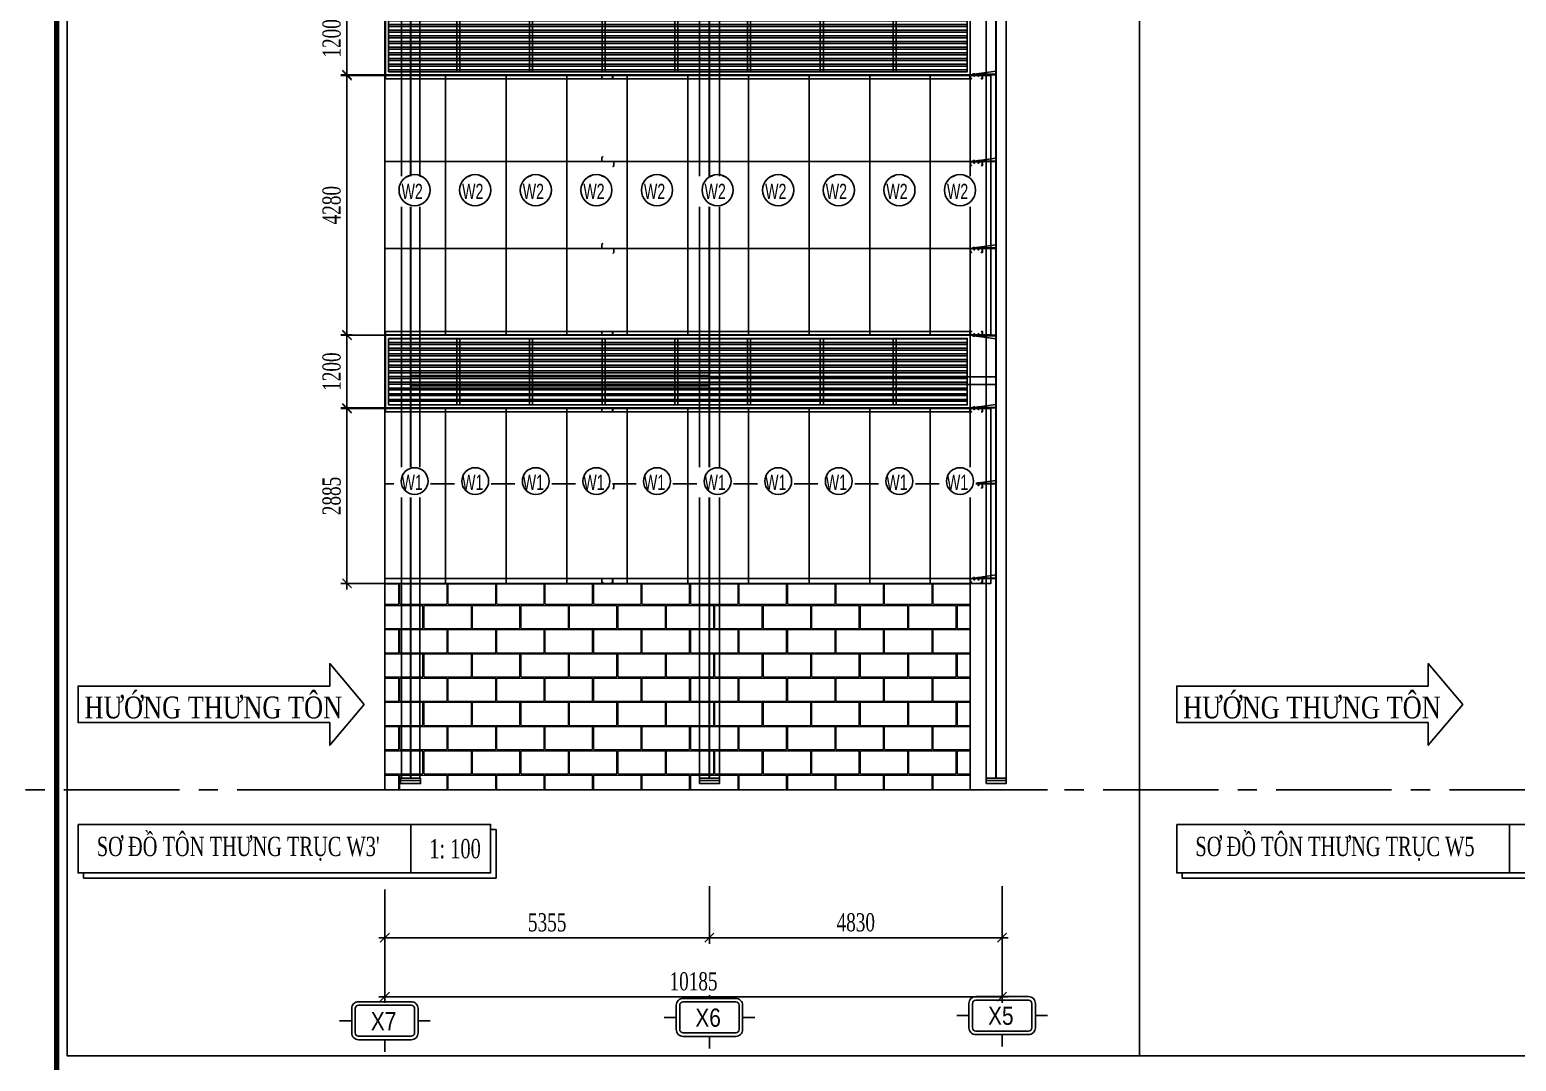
# Model space of a CAD drawing. Header units: inches. Extents: x 315041 to 662841, y -45540 to -35018.
# Drawn here: x 331397.6 to 331642.9, y -38640 to -38469.7 of the extents above; entities that cross this region are included whole.
import ezdxf
from ezdxf.enums import TextEntityAlignment as Align

# ---------------------------------------------------------------- set-up
doc = ezdxf.new("R2010")
doc.units = ezdxf.units.IN
doc.header["$MEASUREMENT"] = 0
doc.linetypes.add('CENTER2', pattern=[28.575, 19.05, -3.175, 3.175, -3.175])
doc.layers.add('0_HATCH', color=252, linetype='Continuous', lineweight=9)
for name, color, linetype in [('2', 2, 'Continuous'), ('251', 251, 'Continuous'), ('3', 3, 'Continuous'), ('4', 4, 'Continuous'), ('5', 5, 'Continuous'), ('7', 7, 'Continuous'), ('8', 8, 'Continuous'), ('BAO KHUNG', 31, 'Continuous'), ('CAUTAO', 7, 'Continuous')]:
    doc.layers.add(name, color=color, linetype=linetype)
doc.styles.add('hx2', font='VHARIALN.TTF')
doc.styles.add('ST1', font='times.ttf', dxfattribs={"width": 0.7})
doc.styles.add('ST1H', font='vnshxh.shx', dxfattribs={"width": 0.7})
doc.styles.add('vntimeh.shx', font='vntimeh.shx', dxfattribs={"width": 0.8, "bigfont": 'bigfont.shx'})
doc.dimstyles.new('100', dxfattribs={"dimtxt": 3, "dimasz": 1.5, "dimexe": 1, "dimexo": 0, "dimgap": 1, "dimtad": 1, "dimdec": 0, "dimlfac": 100, "dimzin": 0, "dimdsep": 46, "dimtxsty": 'ST1', "dimblk": 'OBLIQUE', "dimcen": 1, "dimdle": 1, "dimclrd": 8, "dimclre": 8, "dimclrt": 3, "dimadec": 0, "dimazin": 0, "dimtfac": 1, "dimtdec": 0, "dimtix": 1, "dimtmove": 1, "dimatfit": 3, "dimfxl": 0, "dimtfill": 1, "dimtolj": 1, "dimtzin": 0, "dimlwd": -1, "dimlwe": -1, "dimarcsym": 1})

# ---------------------------------------------------------------- blocks, each defined once
blk = doc.blocks.new('A$C75D82031')
at = {"layer": '7', "color": 147, "linetype": 'Continuous'}
blk.add_lwpolyline([(12.33, 57.61), (581.67, 57.61), (581.67, 409.19), (12.33, 409.19)], close=True, dxfattribs=at)
at = {"layer": 'BAO KHUNG', "color": 167, "linetype": 'Continuous', "const_width": 0.871}
blk.add_lwpolyline([(10.59, 9.07), (583.41, 9.07), (583.41, 410.93), (10.59, 410.93)], close=True, dxfattribs=at)
blk = doc.blocks.new('*U162')
at = {"layer": '251'}
h = blk.add_hatch(color=256, dxfattribs=at)
h.paths.add_polyline_path([(-0.05, -0.04), (-0.05, -0.04, -0.192582), (-0.05, -0.03, -0.192582), (-0.05, -0.01)])
h.paths.add_polyline_path([(-0.05, 0.01, -0.192582), (-0.05, 0.03, -0.192582), (-0.05, 0.04)])
h = blk.add_hatch(color=256, dxfattribs=at)
h.paths.add_polyline_path([(0.07, -0.04), (0.07, -0.04, -0.192582), (0.07, -0.03, -0.192582), (0.07, -0.01)])
h.paths.add_polyline_path([(0.07, 0.01, -0.192582), (0.07, 0.03, -0.192582), (0.07, 0.04)])
at = {"layer": '5', "linetype": 'CENTER2', "ltscale": 0.2}
blk.add_line((-0.08, 0), (0.21, 0), dxfattribs=at)
at = {"layer": '8'}
for p, q in [((-0.05, 0.06), (-0.01, 0.06)), ((-0.05, 0.04), (-0.05, -0.04)), ((-0.05, 0.03), (-0.01, 0.03)), ((0, 0.04), (0, -0.04)), ((0.06, 0.03), (0, 0.03)), ((0.06, -0.07), (0.06, 0.07)), ((0.06, 0.07), (0.07, 0.07)), ((0.07, -0.07), (0.07, 0.07)), ((0.07, 0.06), (0.11, 0.06)), ((0.07, 0.04), (0.07, -0.04)), ((0.07, 0.03), (0.11, 0.03)), ((0.12, 0.04), (0.12, -0.04)), ((0.13, 0.03), (0.12, 0.03)), ((0.13, 0.03), (0.13, 0.03)), ((0.14, 0.03), (0.13, 0.03)), ((0.13, 0.03), (0.13, -0.02)), ((0.13, -0.02), (0.13, 0.03)), ((0.14, 0.03), (0.14, 0.03)), ((0.18, 0.03), (0.17, 0.03)), ((0.18, 0.03), (0.18, -0.03)), ((0.18, 0.03), (0.18, 0.03)), ((0.18, -0.03), (0.18, 0)), ((0.18, 0), (0.18, 0)), ((0.18, 0), (0.18, 0)), ((-0.05, -0.03), (-0.01, -0.03)), ((-0.05, -0.03), (-0.01, -0.03)), ((-0.05, -0.06), (-0.01, -0.06)), ((0.06, -0.03), (0, -0.03)), ((0.06, -0.07), (0.07, -0.07)), ((0.07, -0.03), (0.11, -0.03)), ((0.07, -0.03), (0.11, -0.03)), ((0.07, -0.06), (0.11, -0.06)), ((0.13, -0.03), (0.12, -0.03)), ((0.14, -0.03), (0.13, -0.03)), ((0.17, -0.03), (0.17, -0.03)), ((0.18, -0.03), (0.17, -0.03)), ((0.18, -0.03), (0.18, -0.03))]:
    blk.add_line(p, q, dxfattribs=at)
for points in [[(0.15, -0.03), (0.14, -0.03), (0.14, -0.03), (0.14, 0.03), (0.15, 0.03), (0.15, 0.03)], [(0.16, -0.03), (0.15, -0.03), (0.15, -0.03), (0.15, 0.03), (0.16, 0.03), (0.16, 0.03)], [(0.17, -0.03), (0.16, -0.03), (0.16, -0.03), (0.16, 0.03), (0.17, 0.03), (0.17, 0.03)]]:
    blk.add_lwpolyline(points, close=True, dxfattribs=at)
for centre, start, end in [((-0.03, 0.04), 136.3972, 223.6028), ((-0.03, 0.01), 136.3972, 180), ((-0.02, 0.04), 316.3972, 43.6028), ((-0.02, 0.01), 0, 43.6028), ((0.09, 0.04), 136.3972, 223.6028), ((0.09, 0.01), 136.3972, 180), ((0.1, 0.04), 316.3972, 43.6028), ((0.1, 0.01), 0, 43.6028), ((-0.03, -0.01), 180, 223.6028), ((-0.03, -0.04), 136.3972, 223.6028), ((-0.02, -0.01), 316.3972, 0), ((-0.02, -0.04), 316.3972, 43.6028), ((0.09, -0.01), 180, 223.6028), ((0.09, -0.04), 136.3972, 223.6028), ((0.1, -0.01), 316.3972, 0), ((0.1, -0.04), 316.3972, 43.6028)]:
    blk.add_arc(centre, 0.0209, start, end, dxfattribs=at)
blk = doc.blocks.new('*U163')
at = {"layer": '251'}
h = blk.add_hatch(color=256, dxfattribs=at)
h.paths.add_polyline_path([(-0.05, -0.04), (-0.05, -0.04, -0.192582), (-0.05, -0.03, -0.192582), (-0.05, -0.01)])
h.paths.add_polyline_path([(-0.05, 0.01, -0.192582), (-0.05, 0.03, -0.192582), (-0.05, 0.04)])
h = blk.add_hatch(color=256, dxfattribs=at)
h.paths.add_polyline_path([(0.07, -0.04), (0.07, -0.04, -0.192582), (0.07, -0.03, -0.192582), (0.07, -0.01)])
h.paths.add_polyline_path([(0.07, 0.01, -0.192582), (0.07, 0.03, -0.192582), (0.07, 0.04)])
at = {"layer": '5', "linetype": 'CENTER2', "ltscale": 0.2}
blk.add_line((-0.08, 0), (0.21, 0), dxfattribs=at)
at = {"layer": '8'}
for p, q in [((-0.05, 0.06), (-0.01, 0.06)), ((-0.05, 0.04), (-0.05, -0.04)), ((-0.05, 0.03), (-0.01, 0.03)), ((0, 0.04), (0, -0.04)), ((0.06, 0.03), (0, 0.03)), ((0.06, -0.07), (0.06, 0.07)), ((0.06, 0.07), (0.07, 0.07)), ((0.07, -0.07), (0.07, 0.07)), ((0.07, 0.06), (0.11, 0.06)), ((0.07, 0.04), (0.07, -0.04)), ((0.07, 0.03), (0.11, 0.03)), ((0.12, 0.04), (0.12, -0.04)), ((0.13, 0.03), (0.12, 0.03)), ((0.13, 0.03), (0.13, 0.03)), ((0.14, 0.03), (0.13, 0.03)), ((0.13, 0.03), (0.13, -0.02)), ((0.13, -0.02), (0.13, 0.03)), ((0.14, 0.03), (0.14, 0.03)), ((0.18, 0.03), (0.17, 0.03)), ((0.18, 0.03), (0.18, -0.03)), ((0.18, 0.03), (0.18, 0.03)), ((0.18, -0.03), (0.18, 0)), ((0.18, 0), (0.18, 0)), ((0.18, 0), (0.18, 0)), ((-0.05, -0.03), (-0.01, -0.03)), ((-0.05, -0.03), (-0.01, -0.03)), ((-0.05, -0.06), (-0.01, -0.06)), ((0.06, -0.03), (0, -0.03)), ((0.06, -0.07), (0.07, -0.07)), ((0.07, -0.03), (0.11, -0.03)), ((0.07, -0.03), (0.11, -0.03)), ((0.07, -0.06), (0.11, -0.06)), ((0.13, -0.03), (0.12, -0.03)), ((0.14, -0.03), (0.13, -0.03)), ((0.17, -0.03), (0.17, -0.03)), ((0.18, -0.03), (0.17, -0.03)), ((0.18, -0.03), (0.18, -0.03))]:
    blk.add_line(p, q, dxfattribs=at)
for points in [[(0.15, -0.03), (0.14, -0.03), (0.14, -0.03), (0.14, 0.03), (0.15, 0.03), (0.15, 0.03)], [(0.16, -0.03), (0.15, -0.03), (0.15, -0.03), (0.15, 0.03), (0.16, 0.03), (0.16, 0.03)], [(0.17, -0.03), (0.16, -0.03), (0.16, -0.03), (0.16, 0.03), (0.17, 0.03), (0.17, 0.03)]]:
    blk.add_lwpolyline(points, close=True, dxfattribs=at)
for centre, start, end in [((-0.03, 0.04), 136.3972, 223.6028), ((-0.03, 0.01), 136.3972, 180), ((-0.02, 0.04), 316.3972, 43.6028), ((-0.02, 0.01), 0, 43.6028), ((0.09, 0.04), 136.3972, 223.6028), ((0.09, 0.01), 136.3972, 180), ((0.1, 0.04), 316.3972, 43.6028), ((0.1, 0.01), 0, 43.6028), ((-0.03, -0.01), 180, 223.6028), ((-0.03, -0.04), 136.3972, 223.6028), ((-0.02, -0.01), 316.3972, 0), ((-0.02, -0.04), 316.3972, 43.6028), ((0.09, -0.01), 180, 223.6028), ((0.09, -0.04), 136.3972, 223.6028), ((0.1, -0.01), 316.3972, 0), ((0.1, -0.04), 316.3972, 43.6028)]:
    blk.add_arc(centre, 0.0209, start, end, dxfattribs=at)
blk = doc.blocks.new('A$C32655FBC')
at = {"layer": '2'}
blk.add_lwpolyline([(1.5, 0.02), (1.65, 0.02), (1.65, 0.53), (0.02, 0.53), (0.02, 0.02), (0.17, 0.02), (0.17, 0), (0, 0), (0, 0.54), (1.67, 0.54), (1.67, 0), (1.5, 0), (1.5, 0.02)], dxfattribs=at)
at = {"layer": '5'}
blk.add_lwpolyline([(3.52, 0.54), (3.52, 0.61), (0.29, 0.61), (0.29, 0.54), (3.52, 0.54)], dxfattribs=at)
blk.add_lwpolyline([(3.52, 1.03), (0.54, 0.61), (3.52, 0.61)], close=True, dxfattribs=at)
at = {"layer": '251', "color": 147, "xscale": 1.5, "yscale": 1.5, "zscale": 1.5, "rotation": 270}
for name, p in [('*U163', (0.54, 0.61)), ('*U162', (1.13, 0.61))]:
    blk.add_blockref(name, p, dxfattribs=at)
blk = doc.blocks.new('TENTRUC')
at = {"layer": '7'}
for p, q in [((0, 8.27), (0, 10.26)), ((-7.48, 5.13), (-5.48, 5.13)), ((5.48, 5.13), (7.48, 5.13)), ((0, 0), (0, 2))]:
    blk.add_line(p, q, dxfattribs=at)
blk.add_lwpolyline([(-4.36, 8.27), (4.36, 8.27, -0.414214), (5.48, 7.14), (5.48, 3.12, -0.414214), (4.36, 2), (-4.36, 2, -0.414214), (-5.48, 3.12), (-5.48, 7.14, -0.414214)], format="xyb", close=True, dxfattribs=at)
at = {"layer": '8', "ltscale": 15}
blk.add_lwpolyline([(-4.36, 7.68), (4.36, 7.68, -0.414214), (4.9, 7.14), (4.9, 3.12, -0.414214), (4.36, 2.58), (-4.36, 2.58, -0.414214), (-4.9, 3.12), (-4.9, 7.14, -0.414214)], format="xyb", close=True, dxfattribs=at)
at = {"layer": '3', "style": 'hx2'}
blk.add_attdef('TR', text='', height=2.9, dxfattribs=at).set_placement((-0.16, 3.83), align=Align.CENTER)
blk = doc.blocks.new('_Oblique')
at = {"color": 0, "linetype": 'ByBlock', "lineweight": -2}
blk.add_line((-0.5, -0.5), (0.5, 0.5), dxfattribs=at)
blk = doc.blocks.new('*D968')
at = {"color": 8, "linetype": 'Continuous', "transparency": 16777216}
for p, q in [((331509.76, -38611.09), (331509.76, -38620.61)), ((331456.21, -38611.65), (331456.21, -38620.61)), ((331455.21, -38619.61), (331510.76, -38619.61))]:
    blk.add_line(p, q, dxfattribs=at)
at = {"layer": 'Defpoints', "color": 0, "transparency": 16777216}
for p in [(331509.76, -38611.09), (331456.21, -38611.65), (331509.76, -38619.61)]:
    blk.add_point(p, dxfattribs=at)
at = {"color": 8, "transparency": 16777216, "xscale": 1.5, "yscale": 1.5, "zscale": 1.5, "rotation": 180}
blk.add_blockref('_Oblique', (331456.21, -38619.61), dxfattribs=at)
at = {"color": 8, "transparency": 16777216, "xscale": 1.5, "yscale": 1.5, "zscale": 1.5}
blk.add_blockref('_Oblique', (331509.76, -38619.61), dxfattribs=at)
at = {"color": 3, "transparency": 16777216, "insert": (331482.99, -38617.09), "char_height": 3, "attachment_point": 5, "style": 'ST1', "bg_fill": 3, "box_fill_scale": 1.25, "bg_fill_color": 256, "bg_fill_true_color": 13158600, "bg_fill_transparency": 8433456}
blk.add_mtext('\\A1;5355', dxfattribs=at)
blk = doc.blocks.new('*D969')
at = {"color": 8, "linetype": 'Continuous', "transparency": 16777216}
for p, q in [((331509.76, -38611.09), (331509.76, -38620.61)), ((331558.06, -38611.09), (331558.06, -38620.61)), ((331508.76, -38619.61), (331559.06, -38619.61))]:
    blk.add_line(p, q, dxfattribs=at)
at = {"layer": 'Defpoints', "color": 0, "transparency": 16777216}
for p in [(331509.76, -38611.09), (331558.06, -38611.09), (331558.06, -38619.61)]:
    blk.add_point(p, dxfattribs=at)
at = {"color": 8, "transparency": 16777216, "xscale": 1.5, "yscale": 1.5, "zscale": 1.5, "rotation": 180}
blk.add_blockref('_Oblique', (331509.76, -38619.61), dxfattribs=at)
at = {"color": 8, "transparency": 16777216, "xscale": 1.5, "yscale": 1.5, "zscale": 1.5}
blk.add_blockref('_Oblique', (331558.06, -38619.61), dxfattribs=at)
at = {"color": 3, "transparency": 16777216, "insert": (331533.91, -38617.09), "char_height": 3, "attachment_point": 5, "style": 'ST1', "bg_fill": 3, "box_fill_scale": 1.25, "bg_fill_color": 256, "bg_fill_true_color": 13158600, "bg_fill_transparency": 8433456}
blk.add_mtext('\\A1;4830', dxfattribs=at)
blk = doc.blocks.new('*D970')
at = {"color": 8, "linetype": 'Continuous', "transparency": 16777216}
for p, q in [((331456.21, -38611.65), (331456.21, -38630.36)), ((331558.06, -38611.65), (331558.06, -38630.36)), ((331455.21, -38629.36), (331559.06, -38629.36))]:
    blk.add_line(p, q, dxfattribs=at)
at = {"layer": 'Defpoints', "color": 0, "transparency": 16777216}
for p in [(331456.21, -38611.65), (331558.06, -38611.65), (331558.06, -38629.36)]:
    blk.add_point(p, dxfattribs=at)
at = {"color": 8, "transparency": 16777216, "xscale": 1.5, "yscale": 1.5, "zscale": 1.5, "rotation": 180}
blk.add_blockref('_Oblique', (331456.21, -38629.36), dxfattribs=at)
at = {"color": 8, "transparency": 16777216, "xscale": 1.5, "yscale": 1.5, "zscale": 1.5}
blk.add_blockref('_Oblique', (331558.06, -38629.36), dxfattribs=at)
at = {"color": 3, "transparency": 16777216, "insert": (331507.14, -38626.83), "char_height": 3, "attachment_point": 5, "style": 'ST1', "bg_fill": 3, "box_fill_scale": 1.25, "bg_fill_color": 256, "bg_fill_true_color": 13158600, "bg_fill_transparency": 9388876}
blk.add_mtext('\\A1;10185', dxfattribs=at)
blk = doc.blocks.new('230')
at = {"true_color": 0xc0a22a}
h = blk.add_hatch(dxfattribs=at)
h.set_pattern_fill('ANSI32', color=42, scale=2.5, angle=135, style=0)
h.set_pattern_definition([(180, (6405.2956, -1854.1898), (-2e-16, -0.9375), []), (180, (6404.9831, -1853.8773), (-2e-16, -0.9375), [])])
h.paths.add_polyline_path([(330990.4, -39196.03), (331085.9, -39196.03), (331085.9, -39207.03), (330990.4, -39207.03)])
at = {"color": 42, "true_color": 0xc0a22a}
for points in [[(330989.9, -39195.53), (331086.4, -39195.53), (331086.4, -39207.53), (330989.9, -39207.53)], [(330990.4, -39196.03), (331085.9, -39196.03), (331085.9, -39207.03), (330990.4, -39207.03)], [(331002.15, -39196.03), (331002.15, -39207.03), (331001.65, -39207.03), (331001.65, -39196.03)], [(331014.15, -39196.03), (331014.15, -39207.03), (331013.65, -39207.03), (331013.65, -39196.03)], [(331026.15, -39196.03), (331026.15, -39207.03), (331025.65, -39207.03), (331025.65, -39196.03)], [(331038.15, -39196.03), (331038.15, -39207.03), (331037.65, -39207.03), (331037.65, -39196.03)], [(331050.15, -39196.03), (331050.15, -39207.03), (331049.65, -39207.03), (331049.65, -39196.03)], [(331062.15, -39196.03), (331062.15, -39207.03), (331061.65, -39207.03), (331061.65, -39196.03)], [(331074.15, -39196.03), (331074.15, -39207.03), (331073.65, -39207.03), (331073.65, -39196.03)]]:
    blk.add_lwpolyline(points, close=True, dxfattribs=at)
blk = doc.blocks.new('*D1055')
at = {"color": 8, "linetype": 'Continuous', "transparency": 16777216}
for p, q in [((331456.21, -38520.17), (331448.95, -38520.17)), ((331449.95, -38533.17), (331449.95, -38519.17)), ((331456.21, -38532.17), (331448.95, -38532.17))]:
    blk.add_line(p, q, dxfattribs=at)
at = {"layer": 'Defpoints', "color": 0, "transparency": 16777216}
for p in [(331449.95, -38520.17), (331456.21, -38520.17), (331456.21, -38532.17)]:
    blk.add_point(p, dxfattribs=at)
at = {"color": 8, "transparency": 16777216, "xscale": 1.5, "yscale": 1.5, "zscale": 1.5}
for p, rotation in [((331449.95, -38520.17), 90), ((331449.95, -38532.17), 270)]:
    blk.add_blockref('_Oblique', p, dxfattribs=dict(at, rotation=rotation))
at = {"color": 3, "transparency": 16777216, "insert": (331447.43, -38526.17), "char_height": 3, "attachment_point": 5, "rotation": 90, "style": 'ST1', "bg_fill": 3, "box_fill_scale": 1.25, "bg_fill_color": 256, "bg_fill_true_color": 13158600, "bg_fill_transparency": 0}
blk.add_mtext('\\A1;1200', dxfattribs=at)
blk = doc.blocks.new('*D1056')
at = {"color": 8, "linetype": 'Continuous', "transparency": 16777216}
for p, q in [((331456.21, -38465.17), (331448.95, -38465.17)), ((331449.95, -38478.17), (331449.95, -38464.17)), ((331456.21, -38477.17), (331448.95, -38477.17))]:
    blk.add_line(p, q, dxfattribs=at)
at = {"layer": 'Defpoints', "color": 0, "transparency": 16777216}
for p in [(331449.95, -38465.17), (331456.21, -38465.17), (331456.21, -38477.17)]:
    blk.add_point(p, dxfattribs=at)
at = {"color": 8, "transparency": 16777216, "xscale": 1.5, "yscale": 1.5, "zscale": 1.5}
for p, rotation in [((331449.95, -38465.17), 90), ((331449.95, -38477.17), 270)]:
    blk.add_blockref('_Oblique', p, dxfattribs=dict(at, rotation=rotation))
at = {"color": 3, "transparency": 16777216, "insert": (331447.43, -38471.17), "char_height": 3, "attachment_point": 5, "rotation": 90, "style": 'ST1', "bg_fill": 3, "box_fill_scale": 1.25, "bg_fill_color": 256, "bg_fill_true_color": 13158600, "bg_fill_transparency": 11618980}
blk.add_mtext('\\A1;1200', dxfattribs=at)
blk = doc.blocks.new('*D1059')
at = {"color": 8, "linetype": 'Continuous', "transparency": 16777216}
for p, q in [((331456.21, -38532.27), (331448.95, -38532.27)), ((331449.95, -38562.13), (331449.95, -38531.27)), ((331456.21, -38561.13), (331448.95, -38561.13))]:
    blk.add_line(p, q, dxfattribs=at)
at = {"layer": 'Defpoints', "color": 0, "transparency": 16777216}
for p in [(331449.95, -38532.27), (331456.21, -38532.27), (331456.21, -38561.13)]:
    blk.add_point(p, dxfattribs=at)
at = {"color": 8, "transparency": 16777216, "xscale": 1.5, "yscale": 1.5, "zscale": 1.5}
for p, rotation in [((331449.95, -38532.27), 90), ((331449.95, -38561.13), 270)]:
    blk.add_blockref('_Oblique', p, dxfattribs=dict(at, rotation=rotation))
at = {"color": 6, "transparency": 16777216, "insert": (331447.43, -38546.7), "char_height": 3, "attachment_point": 5, "rotation": 90, "style": 'ST1', "bg_fill": 3, "box_fill_scale": 1.25, "bg_fill_color": 256, "bg_fill_true_color": 13158600, "bg_fill_transparency": 1019152}
blk.add_mtext('\\A1;2885', dxfattribs=at)
blk = doc.blocks.new('*D1060')
at = {"color": 8, "linetype": 'Continuous', "transparency": 16777216}
for p, q in [((331449.95, -38521.1), (331449.95, -38476.3)), ((331456.21, -38477.3), (331448.95, -38477.3)), ((331450.79, -38520.1), (331448.95, -38520.1))]:
    blk.add_line(p, q, dxfattribs=at)
at = {"layer": 'Defpoints', "color": 0, "transparency": 16777216}
for p in [(331449.95, -38477.3), (331456.21, -38477.3), (331450.79, -38520.1)]:
    blk.add_point(p, dxfattribs=at)
at = {"color": 8, "transparency": 16777216, "xscale": 1.5, "yscale": 1.5, "zscale": 1.5}
for p, rotation in [((331449.95, -38477.3), 90), ((331449.95, -38520.1), 270)]:
    blk.add_blockref('_Oblique', p, dxfattribs=dict(at, rotation=rotation))
at = {"color": 4, "transparency": 16777216, "insert": (331447.43, -38498.7), "char_height": 3, "attachment_point": 5, "rotation": 90, "style": 'ST1', "bg_fill": 3, "box_fill_scale": 1.25, "bg_fill_color": 256, "bg_fill_true_color": 13158600, "bg_fill_transparency": 11619496}
blk.add_mtext('\\A1;4280', dxfattribs=at)

msp = doc.modelspace()

# ---------------------------------------------------------------- hatches: boundary and pattern name
at = {"layer": '0_HATCH'}
h = msp.add_hatch(dxfattribs=at)
h.set_pattern_fill('AR-B816C,_O', color=8, scale=0.5)
h.set_pattern_definition([(0, (-41.325, 2107.2364), (4, 4), [7.8125, -0.1875]), (0, (-45.325, 2107.424), (4, 4), [7.8125, -0.1875]), (90, (-41.325, 2107.2364), (-4, 4), [-4.1875, 3.8125]), (90, (-41.5124, 2107.2364), (-4, 4), [-4.1875, 3.8125])])
h.paths.add_polyline_path([(331456.2132, -38561.1758), (331552.8132, -38561.1758), (331552.8132, -38595.1758), (331456.2132, -38595.1758)])
at = {"layer": '2'}
h = msp.add_hatch(dxfattribs=at)
h.set_pattern_fill('ANSI31', color=8, scale=0.15, angle=90, style=0)
h.set_pattern_definition([(135, (327525.378142, -52320.896993), (-0.013258252147, -0.013258252147), [])])
h.paths.add_polyline_path([(331492.0088, -38490.8283), (331492.0088, -38491.5083), (331493.9898, -38491.5083), (331493.9898, -38492.1614), (331493.8539, -38492.2972), (331493.8674, -38492.3107), (331494.0088, -38492.1693), (331494.0088, -38491.4893), (331492.0278, -38491.4893), (331492.0278, -38490.8361), (331492.1636, -38490.7003), (331492.1502, -38490.6868)])
h = msp.add_hatch(dxfattribs=at)
h.set_pattern_fill('ANSI31', color=8, scale=0.15, angle=90, style=0)
h.set_pattern_definition([(135, (327525.378142, -52335.230327), (-0.013258252147, -0.013258252147), [])])
h.paths.add_polyline_path([(331492.0088, -38505.1616), (331492.0088, -38505.8416), (331493.9898, -38505.8416), (331493.9898, -38506.4947), (331493.8539, -38506.6306), (331493.8674, -38506.644), (331494.0088, -38506.5026), (331494.0088, -38505.8226), (331492.0278, -38505.8226), (331492.0278, -38505.1695), (331492.1636, -38505.0336), (331492.1502, -38505.0202)])
h = msp.add_hatch(dxfattribs=at)
h.set_pattern_fill('ANSI31', color=8, scale=0.15, angle=90, style=0)
h.set_pattern_definition([(135, (327525.378142, -52374.09452), (-0.013258252147, -0.013258252147), [])])
h.paths.add_polyline_path([(331492.0088, -38544.0258), (331492.0088, -38544.7058), (331493.9898, -38544.7058), (331493.9898, -38545.3589), (331493.8539, -38545.4948), (331493.8674, -38545.5082), (331494.0088, -38545.3668), (331494.0088, -38544.6868), (331492.0278, -38544.6868), (331492.0278, -38544.0337), (331492.1636, -38543.8978), (331492.1502, -38543.8844)])

# ---------------------------------------------------------------- linework, layer by layer
at = {"color": 8, "linetype": 'CENTER2'}
msp.add_line((335537.1113, -38595.1758), (330315.4765, -38595.1758), dxfattribs=at)
at = {"color": 8}
msp.add_line((331442.5571, -38595.1758), (331565.5212, -38595.1758), dxfattribs=at)
for p, q in [((331460.4934, -38600.9086), (331460.4934, -38608.9275)), ((331641.7741, -38600.9086), (331641.7741, -38608.9275))]:
    msp.add_line(p, q)
msp.add_lwpolyline([(331552.8132, -38561.1758), (331456.2132, -38561.1758), (331456.2132, -38300.1758), (331552.8132, -38300.1758)], close=True, dxfattribs=at)
at = {"color": 4}
for points in [[(331456.2132, -38520.1049), (331466.2132, -38520.1049), (331466.2132, -38477.2749), (331456.2132, -38477.2749)], [(331466.2132, -38520.1049), (331476.2132, -38520.1049), (331476.2132, -38477.2749), (331466.2132, -38477.2749)], [(331476.2132, -38520.1049), (331486.2132, -38520.1049), (331486.2132, -38477.2749), (331476.2132, -38477.2749)], [(331486.2132, -38520.1049), (331496.2132, -38520.1049), (331496.2132, -38477.2749), (331486.2132, -38477.2749)], [(331496.2132, -38520.1049), (331506.2132, -38520.1049), (331506.2132, -38477.2749), (331496.2132, -38477.2749)], [(331506.2132, -38520.1049), (331516.2132, -38520.1049), (331516.2132, -38477.2749), (331506.2132, -38477.2749)], [(331516.2132, -38520.1049), (331526.2132, -38520.1049), (331526.2132, -38477.2749), (331516.2132, -38477.2749)], [(331526.2132, -38520.1049), (331536.2132, -38520.1049), (331536.2132, -38477.2749), (331526.2132, -38477.2749)], [(331536.2132, -38520.1049), (331546.2132, -38520.1049), (331546.2132, -38477.2749), (331536.2132, -38477.2749)], [(331546.2132, -38520.1049), (331556.2132, -38520.1049), (331556.2132, -38477.2749), (331546.2132, -38477.2749)]]:
    msp.add_lwpolyline(points, close=True, dxfattribs=at)
at = {"color": 6}
for points in [[(331456.2132, -38561.1258), (331466.2132, -38561.1258), (331466.2132, -38532.2749), (331456.2132, -38532.2749)], [(331466.2132, -38561.1258), (331476.2132, -38561.1258), (331476.2132, -38532.2749), (331466.2132, -38532.2749)], [(331476.2132, -38561.1258), (331486.2132, -38561.1258), (331486.2132, -38532.2749), (331476.2132, -38532.2749)], [(331486.2132, -38561.1258), (331496.2132, -38561.1258), (331496.2132, -38532.2749), (331486.2132, -38532.2749)], [(331496.2132, -38561.1258), (331506.2132, -38561.1258), (331506.2132, -38532.2749), (331496.2132, -38532.2749)], [(331506.2132, -38561.1258), (331516.2132, -38561.1258), (331516.2132, -38532.2749), (331506.2132, -38532.2749)], [(331516.2132, -38561.1258), (331526.2132, -38561.1258), (331526.2132, -38532.2749), (331516.2132, -38532.2749)], [(331526.2132, -38561.1258), (331536.2132, -38561.1258), (331536.2132, -38532.2749), (331526.2132, -38532.2749)], [(331536.2132, -38561.1258), (331546.2132, -38561.1258), (331546.2132, -38532.2749), (331536.2132, -38532.2749)], [(331546.2132, -38561.1258), (331556.2132, -38561.1258), (331556.2132, -38532.2749), (331546.2132, -38532.2749)]]:
    msp.add_lwpolyline(points, close=True, dxfattribs=at)
for points in [[(331405.5854, -38600.9086), (331473.6623, -38600.9086), (331473.6623, -38608.9275), (331405.5854, -38608.9275)], [(331586.8662, -38600.9086), (331654.9431, -38600.9086), (331654.9431, -38608.9275), (331586.8662, -38608.9275)]]:
    msp.add_lwpolyline(points, close=True)
msp.add_lwpolyline([(331654.9431, -38601.7542), (331655.8412, -38601.7542), (331655.8412, -38609.7731), (331587.7643, -38609.7731), (331587.7643, -38608.9275)])
at = {"layer": '2', "color": 8}
for p, q in [((331456.3132, -38491.5083), (331552.7132, -38491.5083)), ((331456.3132, -38505.8416), (331552.7132, -38505.8416)), ((331456.3132, -38544.7058), (331552.7132, -38544.7058)), ((331456.3132, -38560.3234), (331552.7132, -38560.3234))]:
    msp.add_line(p, q, dxfattribs=at)
at = {"layer": '2', "color": 8, "ltscale": 50}
for points in [[(331493.6088, -38477.8049), (331493.7888, -38477.8049), (331493.7888, -38477.1949), (331492.0288, -38477.1949), (331492.0288, -38477.8049), (331492.2088, -38477.8049), (331492.2088, -38477.8249), (331492.0288, -38477.8249, -0.41421356), (331492.0088, -38477.8049), (331492.0088, -38477.1949, -0.41421356), (331492.0288, -38477.1749), (331493.7888, -38477.1749, -0.41421356), (331493.8088, -38477.1949), (331493.8088, -38477.8049, -0.41421356), (331493.7888, -38477.8249), (331493.6088, -38477.8249), (331493.6088, -38477.8049)], [(331493.6088, -38519.5449), (331493.7888, -38519.5449), (331493.7888, -38520.1549), (331492.0288, -38520.1549), (331492.0288, -38519.5449), (331492.2088, -38519.5449), (331492.2088, -38519.5249), (331492.0288, -38519.5249, 0.41421356), (331492.0088, -38519.5449), (331492.0088, -38520.1549, 0.41421356), (331492.0288, -38520.1749), (331493.7888, -38520.1749, 0.41421356), (331493.8088, -38520.1549), (331493.8088, -38519.5449, 0.41421356), (331493.7888, -38519.5249), (331493.6088, -38519.5249), (331493.6088, -38519.5449)], [(331493.6088, -38532.8049), (331493.7888, -38532.8049), (331493.7888, -38532.1949), (331492.0288, -38532.1949), (331492.0288, -38532.8049), (331492.2088, -38532.8049), (331492.2088, -38532.8249), (331492.0288, -38532.8249, -0.41421356), (331492.0088, -38532.8049), (331492.0088, -38532.1949, -0.41421356), (331492.0288, -38532.1749), (331493.7888, -38532.1749, -0.41421356), (331493.8088, -38532.1949), (331493.8088, -38532.8049, -0.41421356), (331493.7888, -38532.8249), (331493.6088, -38532.8249), (331493.6088, -38532.8049)], [(331493.6088, -38560.9534), (331493.7888, -38560.9534), (331493.7888, -38560.3434), (331492.0288, -38560.3434), (331492.0288, -38560.9534), (331492.2088, -38560.9534), (331492.2088, -38560.9734), (331492.0288, -38560.9734, -0.41421356), (331492.0088, -38560.9534), (331492.0088, -38560.3434, -0.41421356), (331492.0288, -38560.3234), (331493.7888, -38560.3234, -0.41421356), (331493.8088, -38560.3434), (331493.8088, -38560.9534, -0.41421356), (331493.7888, -38560.9734), (331493.6088, -38560.9734), (331493.6088, -38560.9534)]]:
    msp.add_lwpolyline(points, format="xyb", dxfattribs=at)
at = {"layer": '2', "color": 8}
for points in [[(331492.0088, -38490.8283), (331492.0088, -38491.5083), (331493.9898, -38491.5083), (331493.9898, -38492.1614), (331493.8539, -38492.2972), (331493.8674, -38492.3107), (331494.0088, -38492.1693), (331494.0088, -38491.4893), (331492.0278, -38491.4893), (331492.0278, -38490.8361), (331492.1636, -38490.7003), (331492.1502, -38490.6868)], [(331492.0088, -38505.1616), (331492.0088, -38505.8416), (331493.9898, -38505.8416), (331493.9898, -38506.4947), (331493.8539, -38506.6306), (331493.8674, -38506.644), (331494.0088, -38506.5026), (331494.0088, -38505.8226), (331492.0278, -38505.8226), (331492.0278, -38505.1695), (331492.1636, -38505.0336), (331492.1502, -38505.0202)], [(331492.0088, -38544.0258), (331492.0088, -38544.7058), (331493.9898, -38544.7058), (331493.9898, -38545.3589), (331493.8539, -38545.4948), (331493.8674, -38545.5082), (331494.0088, -38545.3668), (331494.0088, -38544.6868), (331492.0278, -38544.6868), (331492.0278, -38544.0337), (331492.1636, -38543.8978), (331492.1502, -38543.8844)]]:
    msp.add_lwpolyline(points, close=True, dxfattribs=at)
at = {"layer": '4', "color": 8}
for p, q in [((331456.3132, -38477.1749), (331456.3132, -38477.8249)), ((331456.3132, -38519.5249), (331456.3132, -38520.1749)), ((331456.3132, -38532.1749), (331456.3132, -38532.8249))]:
    msp.add_line(p, q, dxfattribs=at)
for points in [[(331456.3132, -38477.1749), (331552.7132, -38477.1749), (331552.7132, -38477.8249), (331456.3132, -38477.8249)], [(331456.3132, -38519.5249), (331552.7132, -38519.5249), (331552.7132, -38520.1749), (331456.3132, -38520.1749)], [(331456.3132, -38532.1749), (331552.7132, -38532.1749), (331552.7132, -38532.8249), (331456.3132, -38532.8249)]]:
    msp.add_lwpolyline(points, dxfattribs=at)
at = {"layer": '8', "color": 8}
for p, q in [((331458.9635, -38593.2861), (331458.9635, -38320.9024)), ((331460.4335, -38593.2861), (331460.4335, -38320.9024)), ((331460.4935, -38593.2861), (331460.4935, -38320.9024)), ((331461.9635, -38593.2861), (331461.9635, -38320.9024)), ((331508.1133, -38594.1783), (331508.1133, -38320.9024)), ((331511.4133, -38594.1783), (331511.4133, -38320.9024)), ((331555.4134, -38593.2861), (331555.4134, -38320.654)), ((331557.0334, -38593.2861), (331557.0334, -38320.654)), ((331557.0934, -38593.2861), (331557.0934, -38320.654)), ((331558.7134, -38593.2861), (331558.7134, -38320.654)), ((331509.7333, -38593.2861), (331509.7333, -38328.2934)), ((331509.7933, -38593.2861), (331509.7933, -38328.2934))]:
    msp.add_line(p, q, dxfattribs=at)
for points in [[(331460.4935, -38528.5158), (331509.7633, -38528.52), (331509.7633, -38526.84), (331460.4935, -38526.8358)], [(331509.7933, -38528.3108), (331557.0334, -38528.3108), (331557.0334, -38527.0408), (331509.7933, -38527.0408)], [(331456.2132, -38561.1758), (331552.8132, -38561.1758), (331552.8132, -38595.1758), (331456.2132, -38595.1758)], [(331458.8135, -38593.6822), (331462.1135, -38593.6822), (331462.1135, -38593.2861), (331458.8135, -38593.2861)], [(331458.8135, -38594.1783), (331462.1135, -38594.1783), (331462.1135, -38593.6822), (331458.8135, -38593.6822)], [(331508.1133, -38593.6822), (331511.4133, -38593.6822), (331511.4133, -38593.2861), (331508.1133, -38593.2861)], [(331508.1133, -38594.1783), (331511.4133, -38594.1783), (331511.4133, -38593.6822), (331508.1133, -38593.6822)], [(331555.4134, -38593.6822), (331558.7134, -38593.6822), (331558.7134, -38593.2861), (331555.4134, -38593.2861)], [(331555.4134, -38594.1783), (331558.7134, -38594.1783), (331558.7134, -38593.6822), (331555.4134, -38593.6822)]]:
    msp.add_lwpolyline(points, close=True, dxfattribs=at)
at = {"layer": 'CAUTAO', "color": 3}
for points in [[(331452.8167, -38581.0913), (331447.104, -38587.8413), (331447.104, -38584.0913), (331405.5854, -38584.0913), (331405.5854, -38578.0913), (331447.104, -38578.0913), (331447.104, -38574.3603), (331452.8167, -38581.0913)], [(331634.0975, -38581.0913), (331628.3848, -38587.8413), (331628.3848, -38584.0913), (331586.8662, -38584.0913), (331586.8662, -38578.0913), (331628.3848, -38578.0913), (331628.3848, -38574.3603), (331634.0975, -38581.0913)]]:
    msp.add_lwpolyline(points, dxfattribs=at)

# ---------------------------------------------------------------- block references
at = {"color": 1}
msp.add_blockref('A$C75D82031', (331391.4423, -38696.7186), dxfattribs=at)
at = {"color": 8}
for p in [(466.4111, 730.3521), (466.4111, 675.3521)]:
    msp.add_blockref('230', p, dxfattribs=at)
at = {"layer": '2', "color": 8, "xscale": 1.19999999999709, "yscale": 1.199999999999818, "zscale": 1.2}
for p in [(331552.8132, -38477.8249), (331552.8132, -38492.1583), (331552.8132, -38506.4916), (331552.8132, -38532.8249), (331552.8132, -38532.8249), (331552.8132, -38545.3558), (331552.8132, -38560.9734)]:
    msp.add_blockref('A$C32655FBC', p, dxfattribs=at)
at = {"layer": '2', "color": 8, "xscale": -1.19999999999709, "yscale": 1.199999999999818, "zscale": 1.2, "rotation": 180}
msp.add_blockref('A$C32655FBC', (331552.8132, -38519.5249), dxfattribs=at)
at = {"layer": '3', "color": 8}
ref = msp.add_blockref('TENTRUC', (331456.2132, -38638.4531), dxfattribs=at)
ref.add_attrib('TR', 'x7', dxfattribs={"layer": '0', "height": 3, "style": 'hx2'}).set_placement((331455.9969, -38634.8999), align=Align.CENTER)
ref = msp.add_blockref('TENTRUC', (331509.7632, -38637.8989), dxfattribs=at)
ref.add_attrib('TR', 'x6', dxfattribs={"layer": '0', "height": 3, "style": 'hx2'}).set_placement((331509.5469, -38634.3067), align=Align.CENTER)
ref = msp.add_blockref('TENTRUC', (331558.0632, -38637.596), dxfattribs=at)
ref.add_attrib('TR', 'x5', dxfattribs={"layer": '0', "height": 3, "style": 'hx2'}).set_placement((331557.8469, -38633.9916), align=Align.CENTER)

# ---------------------------------------------------------------- texts
at = {"layer": 'CAUTAO', "color": 3, "char_height": 3.6, "attachment_point": 5, "style": 'vntimeh.shx'}
for insert in [(331427.9032, -38581.6337), (331609.1839, -38581.6337)]:
    msp.add_mtext('\\A1;H¦íNG TH¦NG T¤N', dxfattribs=dict(at, insert=insert))

# ---------------------------------------------------------------- next in the draw order: dimensions: what is measured, and where the dimension line sits
at = {"color": 8}
dim = msp.add_linear_dim(base=(331509.7632, -38619.6139), p1=(331456.2132, -38611.6473), p2=(331509.7632, -38611.093), dimstyle='100', dxfattribs=at)
dim.commit()
dim.dimension.update_dxf_attribs({"geometry": '*D968', "text_midpoint": (331482.9882, -38617.088)})

# ---------------------------------------------------------------- next in the draw order: dimensions: what is measured, and where the dimension line sits
dim = msp.add_linear_dim(base=(331558.0632, -38619.6139), p1=(331509.7632, -38611.093), p2=(331558.0632, -38611.093), dimstyle='100', dxfattribs=at)
dim.commit()
dim.dimension.update_dxf_attribs({"geometry": '*D969', "text_midpoint": (331533.9132, -38617.088)})

# ---------------------------------------------------------------- next in the draw order: dimensions: what is measured, and where the dimension line sits
dim = msp.add_linear_dim(base=(331558.0632, -38629.3592), p1=(331456.2132, -38611.6473), p2=(331558.0632, -38611.6473), dimstyle='100', dxfattribs=at)
dim.commit()
dim.dimension.update_dxf_attribs({"geometry": '*D970', "text_midpoint": (331507.1382, -38626.8332)})

# ---------------------------------------------------------------- next in the draw order: linework, layer by layer
msp.add_lwpolyline([(331403.7733, -38287.5287), (331973.1113, -38287.5287), (331973.1113, -38639.1085), (331403.7733, -38639.1085)], close=True, dxfattribs=at)

# ---------------------------------------------------------------- next in the draw order: texts
at = {"color": 4, "char_height": 2.5, "attachment_point": 6, "style": 'ST1H', "bg_fill": 2}
for insert in [(331462.4651, -38496.4187), (331472.4651, -38496.4187), (331482.4651, -38496.4187), (331492.4651, -38496.4187), (331502.4651, -38496.4187), (331512.4651, -38496.4187), (331522.4651, -38496.4187), (331532.4651, -38496.4187), (331542.4651, -38496.4187), (331552.4651, -38496.4187)]:
    msp.add_mtext('\\A1;W2', dxfattribs=dict(at, insert=insert))
at = {"color": 6, "char_height": 2.5, "attachment_point": 6, "style": 'ST1H', "bg_fill": 2}
for insert in [(331462.4651, -38544.4493), (331472.4651, -38544.4493), (331482.4651, -38544.4493), (331492.4651, -38544.4493), (331502.4651, -38544.4493), (331512.4651, -38544.4493), (331522.4651, -38544.4493), (331532.4651, -38544.4493), (331542.4651, -38544.4493), (331552.4651, -38544.4493)]:
    msp.add_mtext('\\A1;W1', dxfattribs=dict(at, insert=insert))
at = {"color": 3, "linetype": 'Continuous', "attachment_point": 4, "style": 'ST1', "bg_fill": 3, "box_fill_scale": 1.25, "bg_fill_color": 256, "bg_fill_true_color": 13158600}
for s, insert, char_height, bg_fill_transparency in [('\\A1;1: 100', (331463.5382, -38604.9458), 3.18182, 3139400), ('\\A1;SƠ ĐỒ TÔN THƯNG TRỤC W5', (331589.9551, -38604.9458), 3.181818, 3139304)]:
    msp.add_mtext(s, dxfattribs=dict(at, insert=insert, char_height=char_height, bg_fill_transparency=bg_fill_transparency))

# ---------------------------------------------------------------- next in the draw order: linework, layer by layer
msp.add_lwpolyline([(331473.6623, -38601.7542), (331474.5605, -38601.7542), (331474.5605, -38609.7731), (331406.4835, -38609.7731), (331406.4835, -38608.9275)])
at = {"color": 4}
for centre in [(331461.1116, -38496.2146), (331471.1116, -38496.2146), (331481.1116, -38496.2146), (331491.1116, -38496.2146), (331501.1116, -38496.2146), (331511.1116, -38496.2146), (331521.1116, -38496.2146), (331531.1116, -38496.2146), (331541.1116, -38496.2146), (331551.1116, -38496.2146)]:
    msp.add_circle(centre, 2.571, dxfattribs=at)
at = {"color": 6}
for centre in [(331461.1116, -38544.2452), (331471.1116, -38544.2452), (331481.1116, -38544.2452), (331491.1116, -38544.2452), (331501.1116, -38544.2452), (331511.1116, -38544.2452), (331521.1116, -38544.2452), (331531.1116, -38544.2452), (331541.1116, -38544.2452), (331551.1116, -38544.2452)]:
    msp.add_circle(centre, 2.2176, dxfattribs=at)

# ---------------------------------------------------------------- next in the draw order: texts
at = {"color": 3, "linetype": 'Continuous', "insert": (331408.6743, -38604.9458), "char_height": 3.181818, "attachment_point": 4, "style": 'ST1', "bg_fill": 3, "box_fill_scale": 1.25, "bg_fill_color": 256, "bg_fill_true_color": 13158600, "bg_fill_transparency": 3139304}
msp.add_mtext("\\A1;SƠ ĐỒ TÔN THƯNG TRỤC W3'", dxfattribs=at)

# ---------------------------------------------------------------- next in the draw order: linework, layer by layer
at = {"color": 8}
msp.add_lwpolyline([(331403.7733, -38287.5287), (331580.7145, -38287.5287), (331580.7145, -38639.1085), (331403.7733, -38639.1085)], close=True, dxfattribs=at)

# ---------------------------------------------------------------- next in the draw order: dimensions: what is measured, and where the dimension line sits
at = {"color": 1}
for base, p1, p2, picture, middle in [((331449.9533, -38465.1749), (331456.2132, -38477.1749), (331456.2132, -38465.1749), '*D1056', (331447.4274, -38471.1749)), ((331449.9533, -38520.1749), (331456.2132, -38532.1749), (331456.2132, -38520.1749), '*D1055', (331447.4274, -38526.1749))]:
    dim = msp.add_linear_dim(base=base, p1=p1, p2=p2, angle=90, dimstyle='100', dxfattribs=at)
    dim.commit()
    dim.dimension.update_dxf_attribs({"geometry": picture, "text_midpoint": middle})

# ---------------------------------------------------------------- next in the draw order: dimensions: what is measured, and where the dimension line sits
at = {"color": 6}
for base, p1, p2, override, picture, middle in [((331449.9533, -38477.3049), (331450.7928, -38520.1049), (331456.2132, -38477.3049), {"dimclrt": 4}, '*D1060', (331447.4274, -38498.7049)), ((331449.9533, -38532.2749), (331456.2132, -38561.1258), (331456.2132, -38532.2749), {"dimclrt": 6}, '*D1059', (331447.4274, -38546.7004))]:
    dim = msp.add_linear_dim(base=base, p1=p1, p2=p2, angle=90, dimstyle='100', override=override, dxfattribs=at)
    dim.commit()
    dim.dimension.update_dxf_attribs({"geometry": picture, "text_midpoint": middle})

doc.saveas('drawing.dxf')
